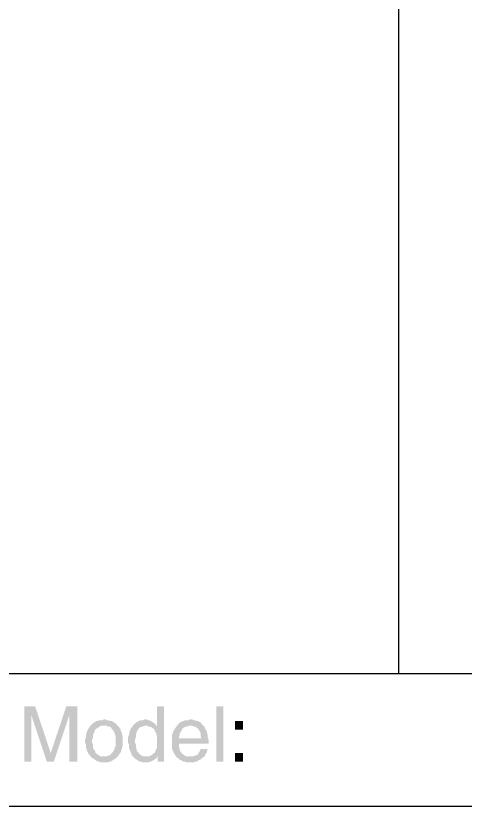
# Model space of a CAD drawing. Header units: inches. Extents: x 3613 to 8393, y -2205 to -794.
# Drawn here: x 3635.65 to 3661.61, y -2177.49 to -2131.83 of the extents above; entities that cross this region are included whole.
import ezdxf

# ---------------------------------------------------------------- set-up
doc = ezdxf.new("R2010")
doc.units = ezdxf.units.IN
doc.header["$MEASUREMENT"] = 0

msp = doc.modelspace()

# ---------------------------------------------------------------- hatches: boundary and pattern name
at = {"transparency": 33554559}
for points in [[(3636.762, -2171.709), (3636.13, -2171.709), (3636.13, -2174.914), (3636.536, -2174.914), (3636.536, -2172.206)], [(3636.762, -2171.709), (3636.536, -2172.206), (3637.439, -2174.914), (3637.665, -2174.417)], [(3639.199, -2171.709), (3638.567, -2171.709), (3637.665, -2174.417), (3637.439, -2174.914), (3637.845, -2174.914), (3638.748, -2172.206), (3638.748, -2172.206)], [(3639.199, -2171.709), (3638.748, -2172.206), (3638.748, -2174.914), (3639.199, -2174.914)], [(3644.209, -2171.709), (3643.803, -2171.709), (3643.803, -2172.883), (3643.487, -2172.928), (3643.532, -2172.973), (3643.622, -2173.018), (3643.667, -2173.108), (3643.667, -2173.153), (3643.712, -2173.199), (3643.757, -2173.289), (3643.757, -2173.379), (3643.803, -2173.424), (3643.803, -2174.101), (3643.757, -2174.191), (3643.712, -2174.282), (3643.712, -2174.327), (3643.667, -2174.417), (3643.622, -2174.417), (3643.577, -2174.462), (3643.532, -2174.507), (3643.441, -2174.552), (3643.848, -2174.552), (3643.848, -2174.914), (3644.209, -2174.914)], [(3647.233, -2174.914), (3647.233, -2171.709), (3647.639, -2171.709), (3647.639, -2174.914)], [(3640.734, -2172.476), (3640.734, -2172.476), (3640.643, -2172.522), (3640.463, -2172.522), (3640.373, -2172.567), (3640.282, -2172.567), (3640.237, -2172.612), (3640.147, -2172.657), (3640.102, -2172.702), (3640.011, -2172.792), (3639.966, -2172.837), (3639.966, -2172.837), (3639.921, -2172.883), (3639.876, -2172.973), (3639.831, -2173.018), (3639.786, -2173.108), (3639.741, -2173.199), (3639.741, -2173.289), (3639.696, -2173.334), (3639.696, -2173.514), (3639.65, -2173.65), (3639.65, -2173.74), (3639.65, -2173.83), (3639.696, -2173.921), (3639.696, -2174.101), (3639.741, -2174.191), (3639.741, -2174.282), (3639.786, -2174.327), (3639.831, -2174.417), (3639.876, -2174.507), (3639.921, -2174.552), (3639.966, -2174.598), (3639.966, -2174.643), (3640.734, -2174.598), (3640.508, -2174.598), (3640.463, -2174.552), (3640.373, -2174.507), (3640.327, -2174.462), (3640.237, -2174.372), (3640.237, -2174.327), (3640.192, -2174.237), (3640.147, -2174.191), (3640.102, -2174.101), (3640.102, -2173.921), (3640.057, -2173.83), (3640.057, -2173.65), (3640.102, -2173.56), (3640.102, -2173.379), (3640.147, -2173.289), (3640.192, -2173.199), (3640.192, -2173.153), (3640.237, -2173.063), (3640.282, -2173.018), (3640.373, -2172.973), (3640.418, -2172.928), (3640.508, -2172.883), (3640.553, -2172.837), (3641.501, -2172.837), (3641.456, -2172.747), (3641.411, -2172.702), (3641.32, -2172.657), (3641.275, -2172.612), (3641.185, -2172.567), (3641.095, -2172.567), (3641.004, -2172.522), (3640.914, -2172.522), (3640.824, -2172.476)], [(3643.126, -2172.476), (3643.08, -2172.476), (3642.99, -2172.522), (3642.81, -2172.522), (3642.765, -2172.567), (3642.674, -2172.612), (3642.584, -2172.657), (3642.539, -2172.702), (3642.494, -2172.747), (3642.403, -2172.837), (3643.261, -2172.837), (3643.306, -2172.883), (3643.396, -2172.883), (3643.487, -2172.928), (3643.803, -2172.883), (3643.803, -2172.837), (3643.757, -2172.837), (3643.712, -2172.747), (3643.667, -2172.702), (3643.577, -2172.657), (3643.532, -2172.612), (3643.441, -2172.567), (3643.351, -2172.522), (3643.306, -2172.522), (3643.216, -2172.476)], [(3645.743, -2172.476), (3645.698, -2172.476), (3645.608, -2172.522), (3645.427, -2172.522), (3645.337, -2172.567), (3645.292, -2172.567), (3645.202, -2172.612), (3645.111, -2172.657), (3645.066, -2172.702), (3645.021, -2172.792), (3644.931, -2172.837), (3645.833, -2172.837), (3645.924, -2172.883), (3646.014, -2172.883), (3646.059, -2172.928), (3646.149, -2172.973), (3646.195, -2173.063), (3646.195, -2173.063), (3646.24, -2173.108), (3646.285, -2173.199), (3646.33, -2173.289), (3646.33, -2173.469), (3646.375, -2173.56), (3644.66, -2173.56), (3644.66, -2174.146), (3644.705, -2174.237), (3644.705, -2174.282), (3644.75, -2174.372), (3644.795, -2174.462), (3644.841, -2174.507), (3644.886, -2174.598), (3644.931, -2174.643), (3645.743, -2174.598), (3645.472, -2174.598), (3645.382, -2174.552), (3645.337, -2174.507), (3645.292, -2174.462), (3645.202, -2174.417), (3645.202, -2174.372), (3645.157, -2174.327), (3645.111, -2174.237), (3645.111, -2174.146), (3645.066, -2174.056), (3645.066, -2173.875), (3646.781, -2173.875), (3646.781, -2173.65), (3646.736, -2173.514), (3646.736, -2173.334), (3646.691, -2173.289), (3646.691, -2173.199), (3646.646, -2173.108), (3646.601, -2173.018), (3646.556, -2172.973), (3646.556, -2172.883), (3646.465, -2172.837), (3646.42, -2172.792), (3646.375, -2172.702), (3646.33, -2172.657), (3646.24, -2172.612), (3646.149, -2172.567), (3646.104, -2172.567), (3646.014, -2172.522), (3645.924, -2172.522), (3645.833, -2172.476)], [(3648.767, -2173.063), (3648.767, -2172.567), (3648.316, -2172.567), (3648.316, -2173.063)], [(3641.501, -2172.837), (3640.734, -2172.837), (3640.914, -2172.837), (3640.959, -2172.883), (3641.049, -2172.883), (3641.14, -2172.928), (3641.185, -2173.018), (3641.23, -2173.063), (3641.275, -2173.108), (3641.32, -2173.199), (3641.365, -2173.289), (3641.365, -2173.334), (3641.411, -2173.424), (3641.411, -2174.011), (3641.365, -2174.101), (3641.365, -2174.146), (3641.32, -2174.237), (3641.275, -2174.327), (3641.23, -2174.372), (3641.185, -2174.417), (3641.14, -2174.462), (3641.095, -2174.552), (3641.004, -2174.552), (3640.914, -2174.598), (3640.734, -2174.598), (3639.966, -2174.643), (3640.057, -2174.688), (3640.102, -2174.733), (3640.192, -2174.778), (3640.237, -2174.823), (3640.327, -2174.868), (3640.418, -2174.914), (3640.463, -2174.914), (3640.553, -2174.959), (3640.959, -2174.959), (3641.049, -2174.914), (3641.14, -2174.914), (3641.185, -2174.868), (3641.275, -2174.823), (3641.32, -2174.778), (3641.411, -2174.733), (3641.456, -2174.688), (3641.546, -2174.598), (3641.546, -2174.598), (3641.591, -2174.552), (3641.636, -2174.462), (3641.681, -2174.417), (3641.726, -2174.327), (3641.726, -2174.282), (3641.772, -2174.191), (3641.772, -2174.101), (3641.817, -2174.011), (3641.817, -2173.74), (3641.817, -2173.424), (3641.772, -2173.334), (3641.772, -2173.244), (3641.726, -2173.199), (3641.726, -2173.108), (3641.681, -2173.018), (3641.636, -2172.973), (3641.591, -2172.883), (3641.546, -2172.837)], [(3642.403, -2172.837), (3642.358, -2172.928), (3642.313, -2172.973), (3642.268, -2173.063), (3642.223, -2173.108), (3642.223, -2173.199), (3642.178, -2173.289), (3642.178, -2173.379), (3642.133, -2173.469), (3642.133, -2173.83), (3642.178, -2173.921), (3642.178, -2174.101), (3642.223, -2174.191), (3642.223, -2174.237), (3642.268, -2174.327), (3642.313, -2174.417), (3642.313, -2174.462), (3642.358, -2174.552), (3642.403, -2174.598), (3642.494, -2174.688), (3642.539, -2174.733), (3642.584, -2174.778), (3642.674, -2174.823), (3642.719, -2174.868), (3642.81, -2174.914), (3642.9, -2174.914), (3642.99, -2174.959), (3643.306, -2174.959), (3643.396, -2174.914), (3643.441, -2174.914), (3643.532, -2174.868), (3643.622, -2174.823), (3643.667, -2174.778), (3643.757, -2174.733), (3643.803, -2174.643), (3643.171, -2174.598), (3642.99, -2174.598), (3642.9, -2174.552), (3642.855, -2174.507), (3642.765, -2174.462), (3642.719, -2174.372), (3642.674, -2174.327), (3642.629, -2174.282), (3642.629, -2174.191), (3642.584, -2174.101), (3642.584, -2173.921), (3642.539, -2173.83), (3642.539, -2173.605), (3642.584, -2173.514), (3642.584, -2173.334), (3642.629, -2173.244), (3642.629, -2173.199), (3642.674, -2173.108), (3642.719, -2173.063), (3642.719, -2173.018), (3642.765, -2172.973), (3642.855, -2172.928), (3642.9, -2172.883), (3642.99, -2172.883), (3643.08, -2172.837), (3643.171, -2172.837)], [(3644.931, -2172.837), (3644.931, -2172.883), (3644.886, -2172.928), (3644.841, -2173.018), (3644.795, -2173.063), (3644.75, -2173.153), (3644.705, -2173.244), (3644.705, -2173.289), (3644.66, -2173.379), (3644.66, -2173.56), (3645.066, -2173.56), (3645.066, -2173.469), (3645.111, -2173.379), (3645.111, -2173.289), (3645.157, -2173.199), (3645.202, -2173.153), (3645.247, -2173.063), (3645.247, -2173.018), (3645.337, -2172.973), (3645.382, -2172.928), (3645.472, -2172.883), (3645.563, -2172.883), (3645.653, -2172.837), (3645.743, -2172.837)], [(3646.736, -2174.191), (3646.33, -2174.191), (3646.285, -2174.282), (3646.24, -2174.372), (3646.195, -2174.417), (3646.149, -2174.507), (3646.059, -2174.552), (3646.014, -2174.552), (3645.924, -2174.598), (3645.743, -2174.598), (3644.931, -2174.643), (3644.931, -2174.643), (3644.976, -2174.688), (3645.066, -2174.733), (3645.111, -2174.823), (3645.202, -2174.823), (3645.247, -2174.868), (3645.337, -2174.914), (3645.427, -2174.914), (3645.518, -2174.959), (3645.924, -2174.959), (3646.014, -2174.914), (3646.104, -2174.914), (3646.149, -2174.868), (3646.24, -2174.823), (3646.33, -2174.778), (3646.375, -2174.733), (3646.42, -2174.688), (3646.51, -2174.643), (3646.556, -2174.598), (3646.601, -2174.507), (3646.646, -2174.417), (3646.691, -2174.372), (3646.691, -2174.282)], [(3643.441, -2174.552), (3643.351, -2174.598), (3643.171, -2174.598), (3643.803, -2174.643), (3643.848, -2174.552)], [(3648.767, -2174.914), (3648.767, -2174.417), (3648.316, -2174.417), (3648.316, -2174.914)]]:
    msp.add_hatch(color=256, dxfattribs=at).paths.add_polyline_path(points)

# ---------------------------------------------------------------- linework, layer by layer
msp.add_line((3657.747, -1913.853), (3657.747, -2169.814))
for points in [[(3632.745, -2169.814), (4029.183, -2169.814)], [(3632.745, -2177.486), (3928.876, -2177.486)]]:
    msp.add_lwpolyline(points)

doc.saveas('drawing.dxf')
